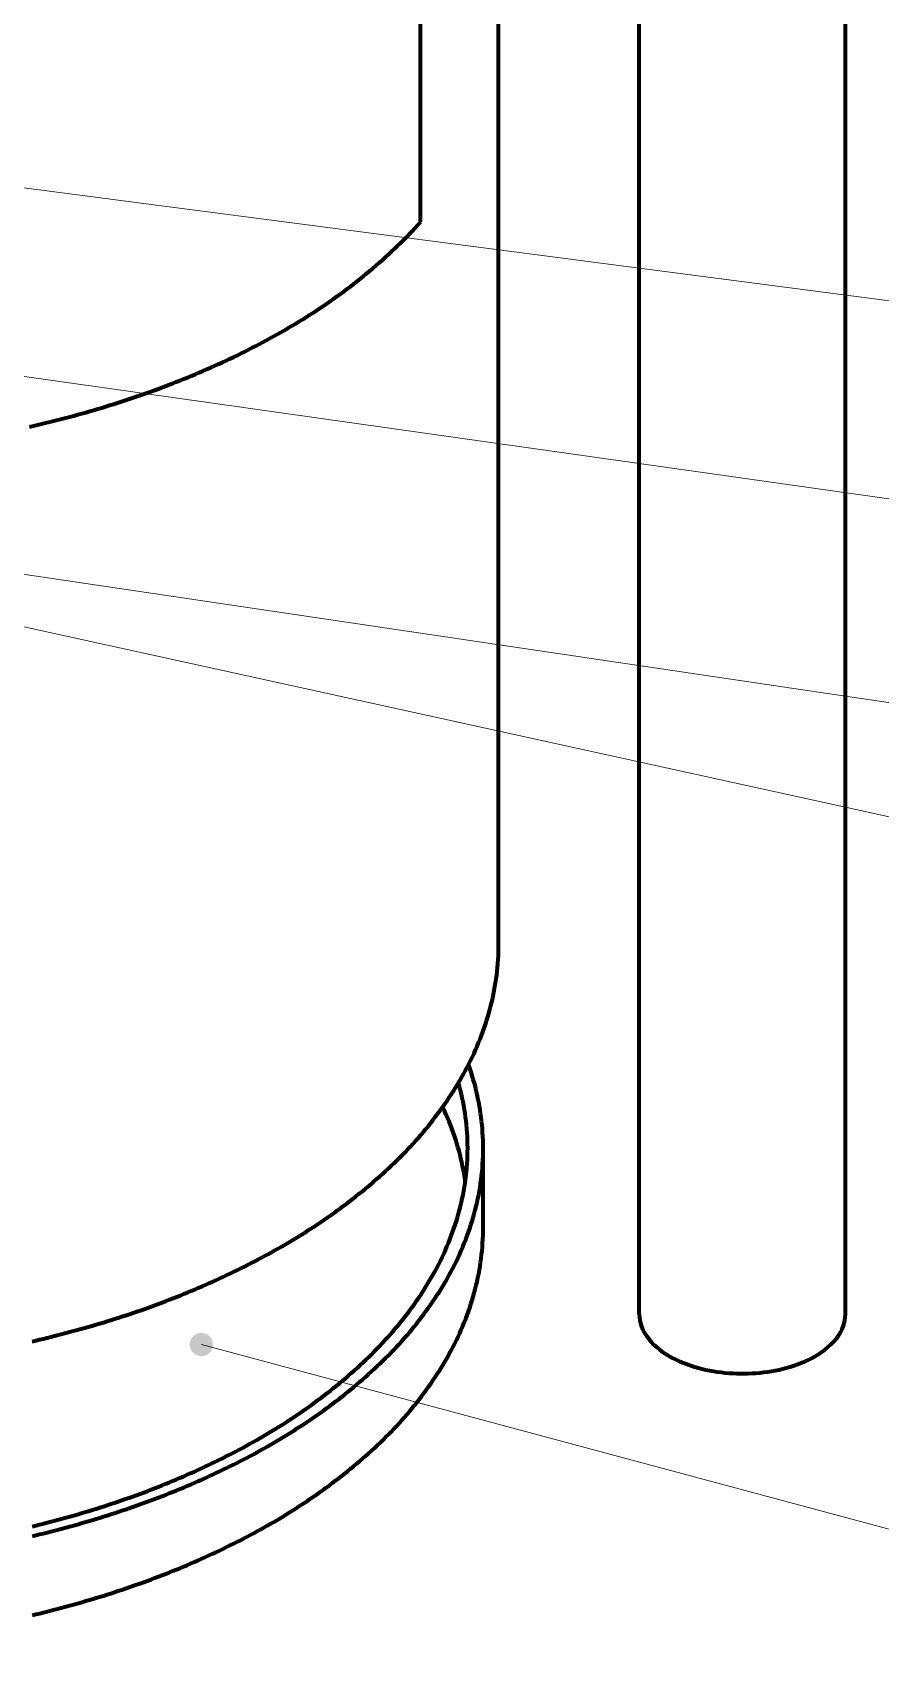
# Model space of a CAD drawing. Header units: millimetres. Extents: x 0 to 594, y 0 to 420.
# Drawn here: x 257.9 to 301.6, y 48.9 to 133.5 of the extents above; entities that cross this region are included whole.
import ezdxf

# ---------------------------------------------------------------- set-up
doc = ezdxf.new("R2010")
doc.units = ezdxf.units.MM
doc.layers.add('01-VISIBLE', color=7, linetype='CONTINUOUS', lineweight=70)
doc.layers.add('08-FINA', color=5, linetype='CONTINUOUS', lineweight=18)

msp = doc.modelspace()

# ---------------------------------------------------------------- hatches: boundary and pattern name
at = {"layer": '08-FINA'}
h = msp.add_hatch(color=7, dxfattribs=at)
h.dxf.hatch_style = 1
edge = h.paths.add_edge_path()
edge.add_arc((266.559, 65.79), 0.6, 0, 360)

# ---------------------------------------------------------------- linework, layer by layer
at = {"layer": '01-VISIBLE'}
for p, q in [((281.909, 86.465), (281.909, 215.588)), ((289.165, 67.365), (289.165, 211.721)), ((299.815, 67.365), (299.815, 211.721)), ((277.873, 123.728), (277.873, 182.689)), ((281.109, 71.834), (281.109, 75.917))]:
    msp.add_line(p, q, dxfattribs=at)
for points in [[(257.687, 113.155), (257.896, 113.203), (258.105, 113.252), (258.313, 113.301), (258.521, 113.351), (258.73, 113.402), (258.938, 113.454), (259.145, 113.506), (259.353, 113.559), (259.56, 113.613), (259.767, 113.668), (259.974, 113.724), (260.181, 113.78), (260.388, 113.837), (260.594, 113.896), (260.8, 113.954), (261.006, 114.014), (261.211, 114.075), (261.416, 114.136), (261.622, 114.198), (261.826, 114.261), (262.031, 114.325), (262.235, 114.39), (262.439, 114.455), (262.643, 114.522), (262.846, 114.589), (263.049, 114.657), (263.252, 114.726), (263.455, 114.796), (263.657, 114.867), (263.859, 114.939), (264.061, 115.011), (264.262, 115.084), (264.463, 115.159), (264.664, 115.234), (264.864, 115.31), (265.064, 115.387), (265.264, 115.465), (265.463, 115.544), (265.662, 115.623), (265.86, 115.704), (266.058, 115.786), (266.256, 115.868), (266.454, 115.952), (266.65, 116.036), (266.847, 116.122), (267.043, 116.208), (267.239, 116.295), (267.434, 116.384), (267.629, 116.473), (267.823, 116.563), (268.017, 116.654), (268.211, 116.747), (268.403, 116.84), (268.596, 116.934), (268.788, 117.029), (268.979, 117.126), (269.17, 117.223), (269.361, 117.321), (269.55, 117.421), (269.74, 117.521), (269.928, 117.623), (270.116, 117.725), (270.304, 117.829), (270.491, 117.934), (270.677, 118.039), (270.863, 118.146), (271.048, 118.254), (271.233, 118.363), (271.416, 118.474), (271.599, 118.585), (271.782, 118.697), (271.963, 118.811), (272.144, 118.926), (272.325, 119.042), (272.504, 119.159), (272.683, 119.277), (272.861, 119.396), (273.038, 119.517), (273.214, 119.639), (273.39, 119.762), (273.564, 119.886), (273.738, 120.012), (273.911, 120.138), (274.083, 120.266), (274.254, 120.395), (274.424, 120.526), (274.593, 120.657), (274.761, 120.79), (274.928, 120.925), (275.094, 121.06), (275.259, 121.197), (275.423, 121.335), (275.585, 121.474), (275.747, 121.615), (275.907, 121.757), (276.066, 121.901), (276.224, 122.045), (276.381, 122.192), (276.537, 122.339), (276.691, 122.488), (276.844, 122.638), (276.995, 122.79), (277.145, 122.943), (277.294, 123.097), (277.441, 123.253), (277.587, 123.41), (277.731, 123.568), (277.873, 123.728)], [(270.706, 70.849), (270.88, 70.95), (271.053, 71.052), (271.226, 71.155), (271.398, 71.26), (271.57, 71.365), (271.741, 71.471), (271.911, 71.578), (272.081, 71.686), (272.25, 71.795), (272.419, 71.905), (272.586, 72.016), (272.753, 72.129), (272.92, 72.242), (273.085, 72.356), (273.25, 72.472), (273.414, 72.588), (273.578, 72.706), (273.74, 72.824), (273.902, 72.944), (274.063, 73.065), (274.223, 73.187), (274.382, 73.31), (274.541, 73.434), (274.698, 73.56), (274.855, 73.686), (275.01, 73.814), (275.165, 73.943), (275.319, 74.072), (275.472, 74.204), (275.623, 74.336), (275.774, 74.469), (275.924, 74.604), (276.072, 74.74), (276.22, 74.877), (276.366, 75.015), (276.511, 75.154), (276.655, 75.295), (276.798, 75.437), (276.94, 75.58), (277.08, 75.724), (277.219, 75.869), (277.357, 76.016), (277.493, 76.164), (277.628, 76.313), (277.762, 76.464), (277.894, 76.616), (278.025, 76.769), (278.154, 76.923), (278.282, 77.078), (278.408, 77.235), (278.533, 77.393), (278.656, 77.553), (278.777, 77.713), (278.897, 77.875), (279.015, 78.038), (279.131, 78.202), (279.245, 78.368), (279.358, 78.535), (279.468, 78.703), (279.577, 78.872), (279.684, 79.043), (279.789, 79.215), (279.892, 79.388), (279.992, 79.562), (280.091, 79.737), (280.187, 79.914), (280.282, 80.092), (280.374, 80.271), (280.463, 80.451), (280.551, 80.632), (280.636, 80.815), (280.718, 80.998), (280.799, 81.183), (280.876, 81.369), (280.952, 81.555), (281.024, 81.743), (281.094, 81.932), (281.162, 82.121), (281.226, 82.312), (281.288, 82.503), (281.348, 82.696), (281.404, 82.889), (281.458, 83.083), (281.508, 83.278), (281.556, 83.473), (281.601, 83.669), (281.643, 83.866), (281.682, 84.064), (281.718, 84.262), (281.751, 84.46), (281.781, 84.659), (281.808, 84.859), (281.831, 85.059), (281.852, 85.259), (281.869, 85.459), (281.883, 85.66), (281.895, 85.861), (281.902, 86.062), (281.907, 86.263), (281.909, 86.465)], [(281.109, 75.917), (281.107, 76.117), (281.102, 76.317), (281.094, 76.517), (281.083, 76.717), (281.069, 76.917), (281.051, 77.116), (281.03, 77.315), (281.007, 77.514), (280.979, 77.712), (280.949, 77.91), (280.916, 78.107), (280.88, 78.304), (280.84, 78.501), (280.798, 78.696), (280.753, 78.891), (280.705, 79.085), (280.653, 79.279), (280.599, 79.472), (280.542, 79.663), (280.483, 79.854), (280.42, 80.045), (280.355, 80.234)], [(280.309, 75.917), (280.307, 76.118), (280.302, 76.32), (280.294, 76.521), (280.282, 76.722), (280.267, 76.923), (280.249, 77.123), (280.228, 77.323), (280.203, 77.523), (280.175, 77.723), (280.144, 77.922), (280.11, 78.12), (280.072, 78.318), (280.031, 78.515), (279.988, 78.712), (279.941, 78.908), (279.891, 79.103), (279.838, 79.297)], [(280.188, 74.202), (280.159, 74.402), (280.126, 74.601), (280.089, 74.799), (280.05, 74.997), (280.008, 75.194), (279.962, 75.391), (279.914, 75.586), (279.862, 75.781), (279.808, 75.975), (279.75, 76.169), (279.69, 76.361), (279.626, 76.552), (279.56, 76.743), (279.491, 76.932), (279.419, 77.121), (279.345, 77.308), (279.268, 77.495), (279.188, 77.68), (279.106, 77.864), (279.021, 78.047)], [(269.574, 60.955), (269.748, 61.056), (269.921, 61.158), (270.094, 61.261), (270.265, 61.365), (270.437, 61.47), (270.607, 61.576), (270.777, 61.683), (270.946, 61.791), (271.115, 61.9), (271.283, 62.011), (271.45, 62.122), (271.616, 62.235), (271.782, 62.348), (271.947, 62.463), (272.111, 62.579), (272.274, 62.696), (272.437, 62.814), (272.598, 62.933), (272.759, 63.054), (272.919, 63.175), (273.078, 63.298), (273.236, 63.422), (273.394, 63.547), (273.55, 63.673), (273.705, 63.8), (273.86, 63.929), (274.013, 64.059), (274.165, 64.19), (274.316, 64.322), (274.467, 64.455), (274.616, 64.59), (274.764, 64.726), (274.91, 64.863), (275.056, 65.001), (275.2, 65.141), (275.344, 65.282), (275.485, 65.424), (275.626, 65.568), (275.765, 65.712), (275.903, 65.858), (276.04, 66.006), (276.175, 66.154), (276.309, 66.304), (276.441, 66.456), (276.572, 66.608), (276.701, 66.762), (276.829, 66.917), (276.955, 67.073), (277.079, 67.231), (277.202, 67.39), (277.322, 67.551), (277.442, 67.712), (277.559, 67.875), (277.675, 68.04), (277.788, 68.205), (277.9, 68.372), (278.01, 68.541), (278.118, 68.71), (278.223, 68.881), (278.327, 69.053), (278.428, 69.226), (278.528, 69.401), (278.625, 69.577), (278.72, 69.754), (278.812, 69.932), (278.903, 70.112), (278.99, 70.292), (279.076, 70.474), (279.159, 70.657), (279.239, 70.841), (279.317, 71.027), (279.392, 71.213), (279.464, 71.4), (279.534, 71.589), (279.601, 71.778), (279.665, 71.968), (279.726, 72.16), (279.785, 72.352), (279.84, 72.545), (279.893, 72.739), (279.943, 72.933), (279.989, 73.129), (280.033, 73.325), (280.073, 73.522), (280.111, 73.719), (280.145, 73.917), (280.176, 74.115), (280.204, 74.314), (280.228, 74.514), (280.249, 74.714), (280.268, 74.914), (280.282, 75.114), (280.294, 75.314), (280.302, 75.515), (280.307, 75.716), (280.309, 75.917)], [(270.14, 60.628), (270.314, 60.729), (270.487, 60.831), (270.66, 60.934), (270.832, 61.038), (271.003, 61.143), (271.174, 61.249), (271.344, 61.356), (271.514, 61.465), (271.683, 61.574), (271.851, 61.684), (272.018, 61.795), (272.185, 61.908), (272.351, 62.021), (272.516, 62.136), (272.681, 62.251), (272.844, 62.368), (273.007, 62.486), (273.169, 62.605), (273.331, 62.725), (273.491, 62.846), (273.651, 62.969), (273.81, 63.092), (273.967, 63.217), (274.124, 63.342), (274.28, 63.469), (274.435, 63.597), (274.589, 63.727), (274.742, 63.857), (274.894, 63.989), (275.045, 64.122), (275.195, 64.256), (275.344, 64.391), (275.492, 64.527), (275.638, 64.665), (275.784, 64.804), (275.928, 64.944), (276.071, 65.085), (276.213, 65.228), (276.353, 65.372), (276.492, 65.517), (276.63, 65.663), (276.766, 65.811), (276.902, 65.96), (277.035, 66.11), (277.168, 66.262), (277.298, 66.414), (277.428, 66.569), (277.555, 66.724), (277.681, 66.88), (277.806, 67.038), (277.929, 67.198), (278.05, 67.358), (278.169, 67.52), (278.287, 67.683), (278.403, 67.847), (278.517, 68.013), (278.629, 68.18), (278.739, 68.348), (278.847, 68.517), (278.954, 68.688), (279.058, 68.86), (279.16, 69.033), (279.26, 69.208), (279.358, 69.383), (279.454, 69.56), (279.547, 69.738), (279.638, 69.917), (279.727, 70.098), (279.813, 70.279), (279.897, 70.462), (279.979, 70.646), (280.058, 70.831), (280.134, 71.017), (280.208, 71.204), (280.279, 71.392), (280.348, 71.581), (280.414, 71.771), (280.477, 71.962), (280.537, 72.154), (280.595, 72.346), (280.649, 72.54), (280.701, 72.734), (280.75, 72.929), (280.795, 73.125), (280.838, 73.322), (280.878, 73.519), (280.914, 73.716), (280.948, 73.915), (280.978, 74.113), (281.006, 74.313), (281.03, 74.512), (281.051, 74.712), (281.068, 74.913), (281.083, 75.113), (281.094, 75.314), (281.102, 75.515), (281.107, 75.716), (281.109, 75.917)], [(270.14, 56.546), (270.314, 56.647), (270.487, 56.749), (270.66, 56.852), (270.832, 56.956), (271.003, 57.061), (271.174, 57.167), (271.344, 57.274), (271.514, 57.382), (271.683, 57.491), (271.851, 57.602), (272.018, 57.713), (272.185, 57.825), (272.351, 57.939), (272.516, 58.053), (272.681, 58.169), (272.844, 58.286), (273.007, 58.404), (273.169, 58.522), (273.331, 58.643), (273.491, 58.764), (273.651, 58.886), (273.81, 59.01), (273.967, 59.134), (274.124, 59.26), (274.28, 59.387), (274.435, 59.515), (274.589, 59.644), (274.742, 59.775), (274.894, 59.906), (275.045, 60.039), (275.195, 60.173), (275.344, 60.308), (275.492, 60.445), (275.638, 60.582), (275.784, 60.721), (275.928, 60.862), (276.071, 61.003), (276.213, 61.146), (276.353, 61.289), (276.492, 61.435), (276.63, 61.581), (276.766, 61.729), (276.902, 61.878), (277.035, 62.028), (277.168, 62.179), (277.298, 62.332), (277.428, 62.486), (277.555, 62.641), (277.681, 62.798), (277.806, 62.956), (277.929, 63.115), (278.05, 63.276), (278.169, 63.437), (278.287, 63.6), (278.403, 63.765), (278.517, 63.93), (278.629, 64.097), (278.739, 64.265), (278.847, 64.435), (278.954, 64.606), (279.058, 64.777), (279.16, 64.951), (279.26, 65.125), (279.358, 65.301), (279.454, 65.478), (279.547, 65.656), (279.638, 65.835), (279.727, 66.015), (279.813, 66.197), (279.897, 66.38), (279.979, 66.563), (280.058, 66.748), (280.134, 66.934), (280.208, 67.121), (280.279, 67.309), (280.348, 67.498), (280.414, 67.688), (280.477, 67.879), (280.537, 68.071), (280.595, 68.264), (280.649, 68.457), (280.701, 68.652), (280.75, 68.847), (280.795, 69.043), (280.838, 69.239), (280.878, 69.436), (280.914, 69.634), (280.948, 69.832), (280.978, 70.031), (281.006, 70.23), (281.03, 70.43), (281.051, 70.63), (281.068, 70.83), (281.083, 71.031), (281.094, 71.231), (281.102, 71.432), (281.107, 71.633), (281.109, 71.834)], [(257.828, 65.952), (258.023, 65.997), (258.218, 66.043), (258.413, 66.09), (258.607, 66.137), (258.802, 66.185), (258.996, 66.234), (259.191, 66.284), (259.385, 66.334), (259.578, 66.385), (259.772, 66.436), (259.966, 66.488), (260.159, 66.541), (260.352, 66.595), (260.545, 66.649), (260.737, 66.705), (260.93, 66.76), (261.122, 66.817), (261.314, 66.874), (261.506, 66.932), (261.698, 66.991), (261.889, 67.051), (262.08, 67.111), (262.271, 67.172), (262.462, 67.233), (262.652, 67.296), (262.842, 67.359), (263.032, 67.423), (263.222, 67.488), (263.411, 67.553), (263.6, 67.62), (263.789, 67.687), (263.978, 67.755), (264.166, 67.823), (264.354, 67.893), (264.542, 67.963), (264.729, 68.034), (264.916, 68.105), (265.103, 68.178), (265.29, 68.251), (265.476, 68.326), (265.662, 68.401), (265.847, 68.476), (266.032, 68.553), (266.217, 68.63), (266.402, 68.709), (266.586, 68.788), (266.77, 68.868), (266.953, 68.949), (267.136, 69.03), (267.319, 69.113), (267.501, 69.196), (267.683, 69.28), (267.864, 69.365), (268.045, 69.451), (268.226, 69.538), (268.406, 69.626), (268.586, 69.714), (268.765, 69.804), (268.944, 69.894), (269.122, 69.986), (269.3, 70.078), (269.478, 70.171), (269.655, 70.265), (269.831, 70.36), (270.007, 70.456), (270.183, 70.553), (270.357, 70.651), (270.532, 70.749), (270.706, 70.849)], [(289.165, 67.365), (289.176, 67.164), (289.209, 66.967), (289.264, 66.774), (289.338, 66.587), (289.428, 66.409), (289.535, 66.239), (289.654, 66.077), (289.784, 65.925), (289.924, 65.782), (290.073, 65.647), (290.229, 65.521), (290.39, 65.402), (290.558, 65.291), (290.729, 65.188), (290.905, 65.091), (291.084, 65.001), (291.266, 64.917), (291.451, 64.84), (291.639, 64.768), (291.828, 64.702), (292.019, 64.641), (292.212, 64.586), (292.406, 64.535), (292.601, 64.49), (292.798, 64.449), (292.995, 64.414), (293.193, 64.383), (293.392, 64.356), (293.591, 64.334), (293.791, 64.317), (293.991, 64.304), (294.192, 64.295), (294.392, 64.291), (294.593, 64.291), (294.793, 64.295), (294.994, 64.304), (295.194, 64.317), (295.394, 64.335), (295.593, 64.357), (295.792, 64.383), (295.99, 64.415), (296.187, 64.451), (296.384, 64.491), (296.579, 64.537), (296.773, 64.587), (296.966, 64.643), (297.157, 64.704), (297.346, 64.77), (297.533, 64.842), (297.718, 64.92), (297.9, 65.003), (298.079, 65.094), (298.255, 65.191)], [(298.255, 65.191), (298.426, 65.294), (298.593, 65.405), (298.754, 65.523), (298.909, 65.65), (299.057, 65.784), (299.197, 65.928), (299.327, 66.08), (299.446, 66.241), (299.552, 66.411), (299.642, 66.589), (299.716, 66.775), (299.77, 66.968), (299.803, 67.165), (299.815, 67.365)], [(257.84, 56.405), (258.035, 56.453), (258.229, 56.501), (258.424, 56.55), (258.618, 56.6), (258.812, 56.65), (259.006, 56.701), (259.199, 56.753), (259.393, 56.806), (259.586, 56.859), (259.779, 56.914), (259.971, 56.969), (260.164, 57.024), (260.356, 57.081), (260.548, 57.138), (260.74, 57.196), (260.932, 57.254), (261.123, 57.314), (261.315, 57.374), (261.506, 57.435), (261.696, 57.497), (261.887, 57.56), (262.077, 57.623), (262.267, 57.687), (262.456, 57.752), (262.646, 57.818), (262.835, 57.884), (263.023, 57.952), (263.212, 58.02), (263.4, 58.089), (263.588, 58.159), (263.776, 58.229), (263.963, 58.301), (264.15, 58.373), (264.336, 58.446), (264.523, 58.52), (264.709, 58.595), (264.894, 58.671), (265.079, 58.747), (265.264, 58.825), (265.449, 58.903), (265.633, 58.982), (265.817, 59.062), (266, 59.143), (266.183, 59.225), (266.366, 59.308), (266.548, 59.391), (266.73, 59.476), (266.911, 59.561), (267.092, 59.647), (267.273, 59.734), (267.453, 59.823), (267.632, 59.912), (267.811, 60.002), (267.99, 60.093), (268.168, 60.185), (268.346, 60.277), (268.523, 60.371), (268.699, 60.466), (268.875, 60.562), (269.051, 60.658), (269.226, 60.756), (269.4, 60.855), (269.574, 60.955)], [(257.834, 55.904), (258.029, 55.95), (258.224, 55.997), (258.418, 56.045), (258.613, 56.094), (258.807, 56.143), (259.001, 56.193), (259.195, 56.244), (259.389, 56.295), (259.582, 56.347), (259.776, 56.4), (259.969, 56.453), (260.162, 56.508), (260.354, 56.563), (260.547, 56.618), (260.739, 56.675), (260.931, 56.732), (261.123, 56.79), (261.315, 56.849), (261.506, 56.908), (261.697, 56.969), (261.888, 57.03), (262.079, 57.091), (262.269, 57.154), (262.46, 57.217), (262.649, 57.281), (262.839, 57.346), (263.028, 57.412), (263.218, 57.478), (263.406, 57.545), (263.595, 57.613), (263.783, 57.682), (263.971, 57.752), (264.159, 57.822), (264.346, 57.893), (264.533, 57.965), (264.72, 58.038), (264.906, 58.112), (265.092, 58.186), (265.278, 58.262), (265.463, 58.338), (265.648, 58.415), (265.833, 58.493), (266.017, 58.571), (266.201, 58.651), (266.385, 58.731), (266.568, 58.813), (266.751, 58.895), (266.933, 58.978), (267.115, 59.062), (267.297, 59.147), (267.478, 59.232), (267.659, 59.319), (267.839, 59.406), (268.019, 59.495), (268.199, 59.584), (268.378, 59.674), (268.556, 59.765), (268.734, 59.857), (268.912, 59.95), (269.089, 60.044), (269.265, 60.139), (269.441, 60.235), (269.617, 60.332), (269.792, 60.43), (269.966, 60.528), (270.14, 60.628)], [(257.834, 51.821), (258.029, 51.868), (258.224, 51.915), (258.418, 51.963), (258.613, 52.011), (258.807, 52.06), (259.001, 52.11), (259.195, 52.161), (259.389, 52.212), (259.582, 52.265), (259.776, 52.317), (259.969, 52.371), (260.162, 52.425), (260.354, 52.48), (260.547, 52.536), (260.739, 52.592), (260.931, 52.65), (261.123, 52.708), (261.315, 52.766), (261.506, 52.826), (261.697, 52.886), (261.888, 52.947), (262.079, 53.009), (262.269, 53.071), (262.46, 53.135), (262.649, 53.199), (262.839, 53.264), (263.028, 53.329), (263.218, 53.396), (263.406, 53.463), (263.595, 53.531), (263.783, 53.6), (263.971, 53.669), (264.159, 53.74), (264.346, 53.811), (264.533, 53.883), (264.72, 53.956), (264.906, 54.029), (265.092, 54.104), (265.278, 54.179), (265.463, 54.255), (265.648, 54.332), (265.833, 54.41), (266.017, 54.489), (266.201, 54.569), (266.385, 54.649), (266.568, 54.73), (266.751, 54.812), (266.933, 54.895), (267.115, 54.979), (267.297, 55.064), (267.478, 55.15), (267.659, 55.236), (267.839, 55.324), (268.019, 55.412), (268.199, 55.501), (268.378, 55.592), (268.556, 55.683), (268.734, 55.775), (268.912, 55.868), (269.089, 55.962), (269.265, 56.057), (269.441, 56.152), (269.617, 56.249), (269.792, 56.347), (269.966, 56.446), (270.14, 56.546)]]:
    msp.add_lwpolyline(points, dxfattribs=at)
at = {"layer": '08-FINA'}
for p, q in [((369.538, 110.828), (249.526, 126.516)), ((369.544, 99.876), (206.535, 122.949)), ((369.549, 88.905), (222.737, 110.672)), ((369.605, 78.21), (242.473, 106.108)), ((369.654, 38.094), (266.559, 65.79))]:
    msp.add_line(p, q, dxfattribs=at)

doc.saveas('drawing.dxf')
